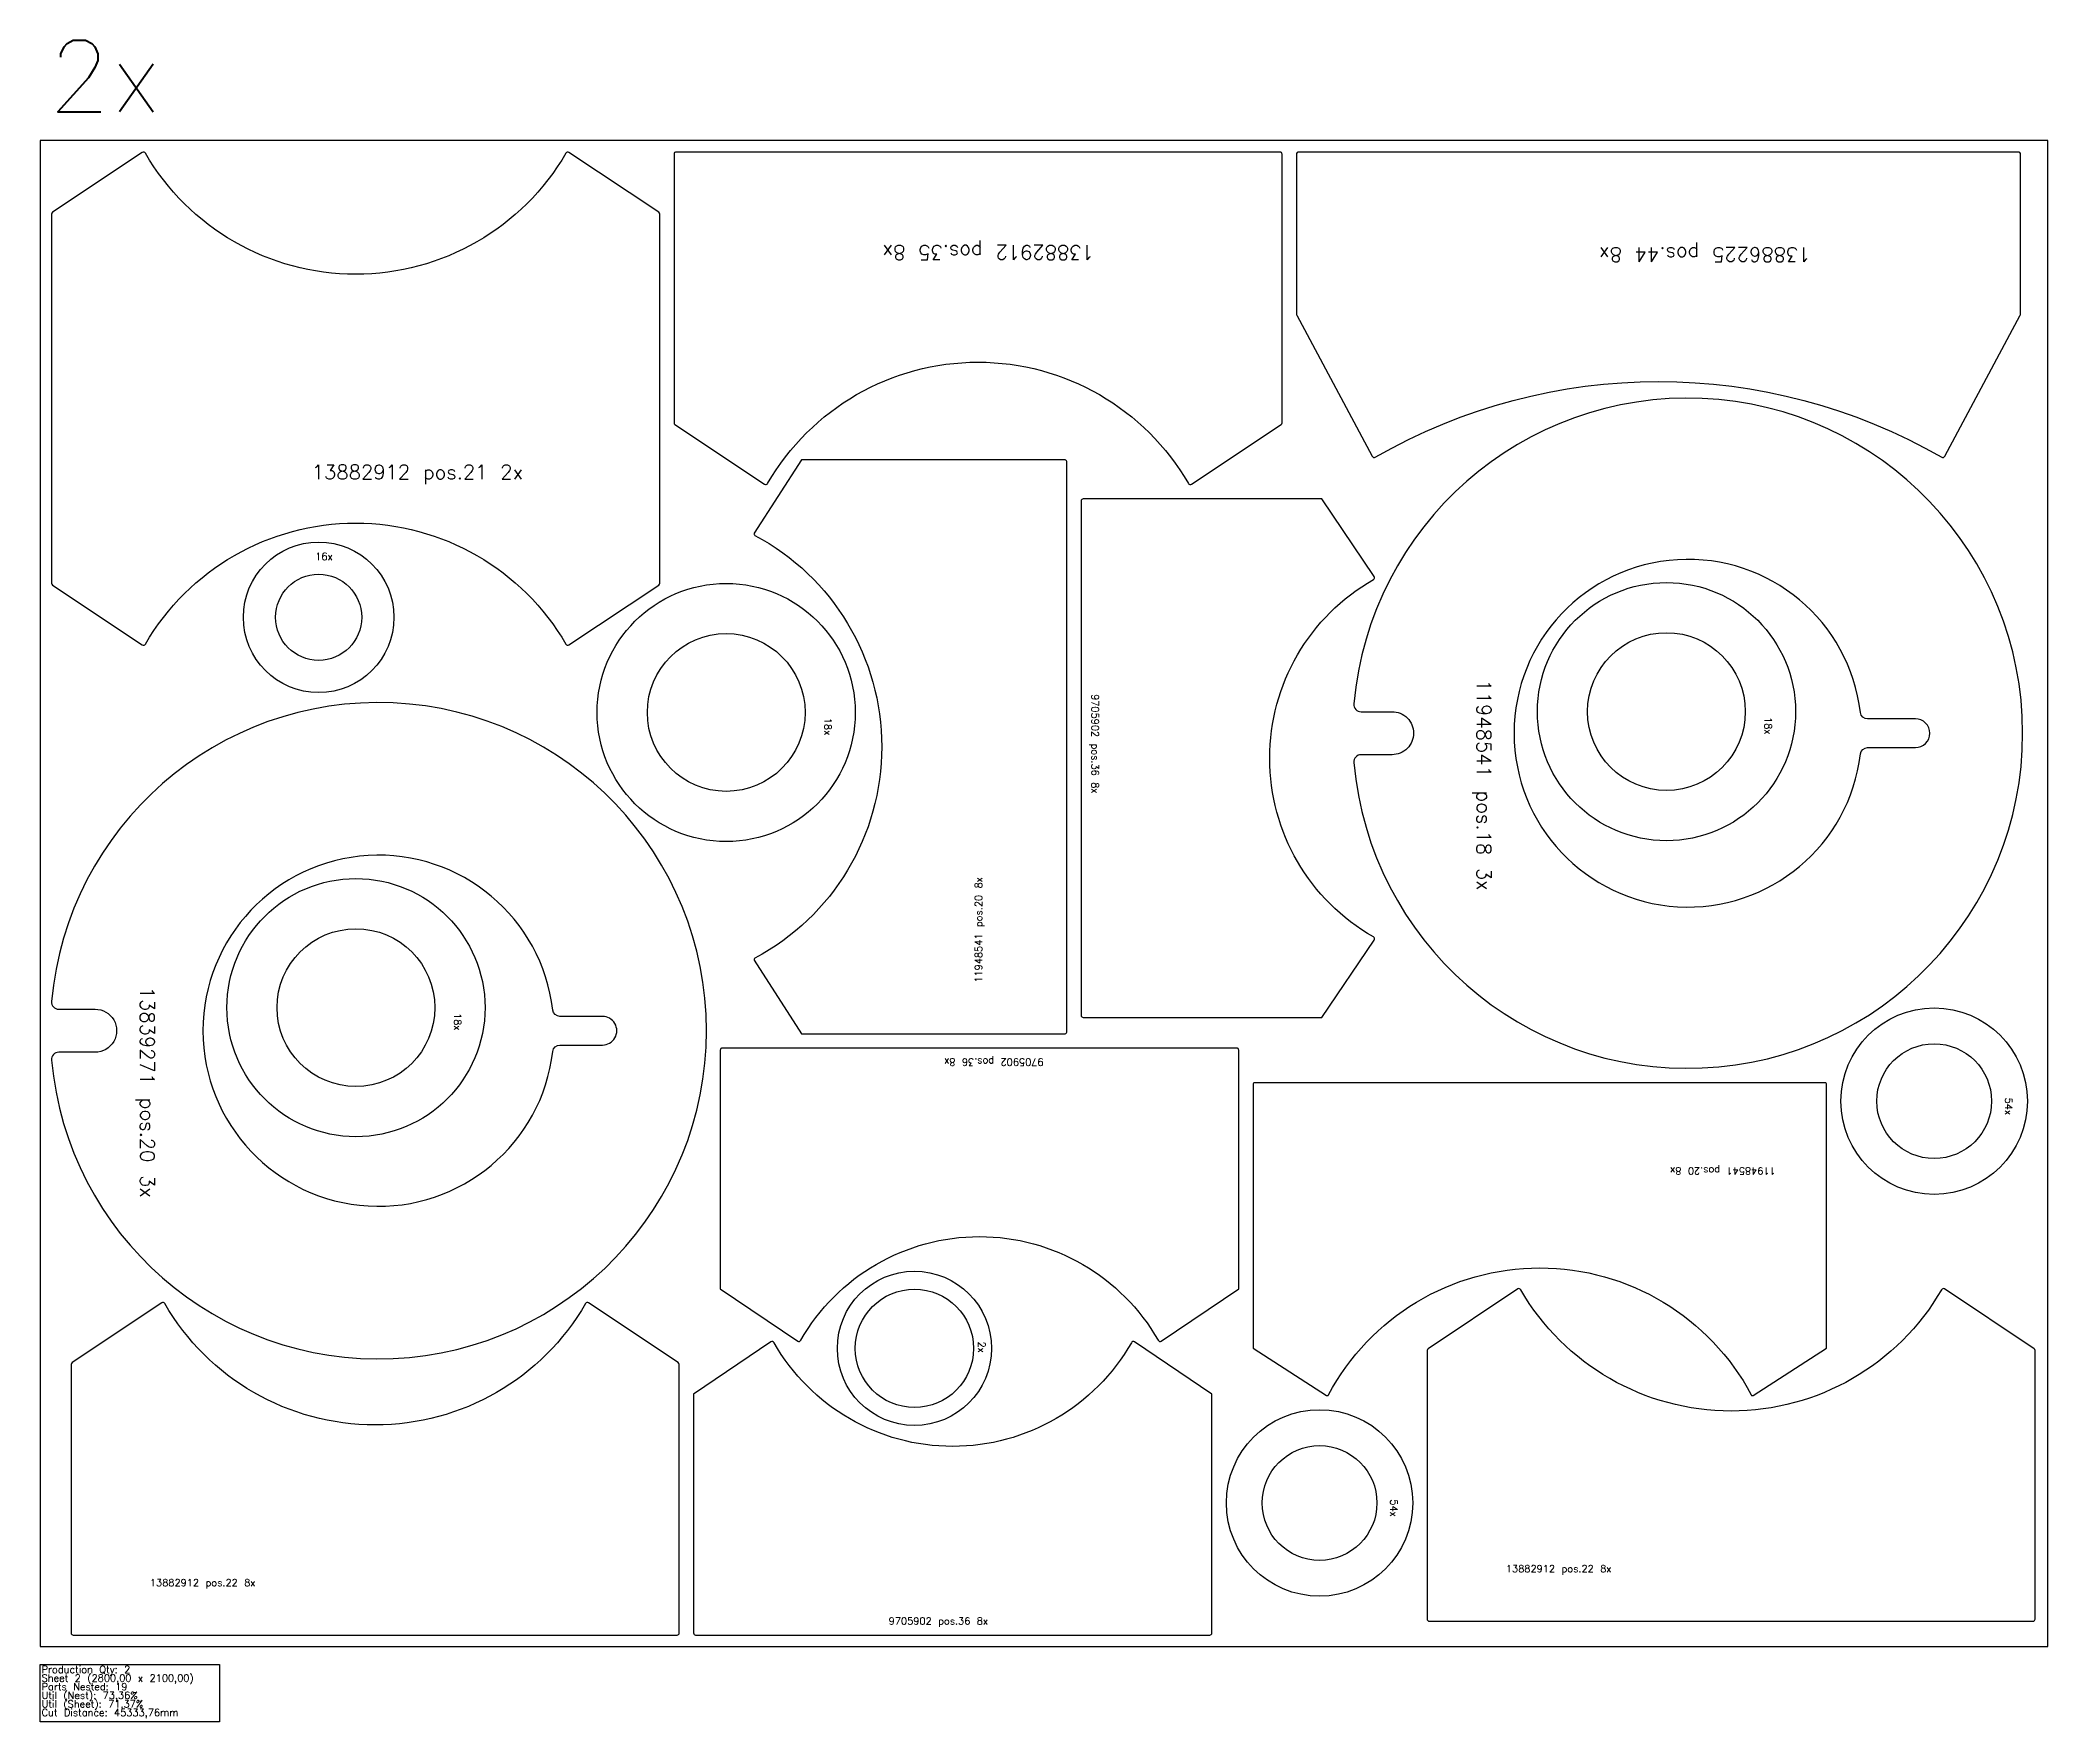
# Model space of a CAD drawing. Header units: millimetres. Extents: x 0 to 17500, y -105 to 2240.
# Drawn here: x 2940 to 5740, y -105 to 2240 of the extents above; entities that cross this region are included whole.
import ezdxf

# ---------------------------------------------------------------- set-up
doc = ezdxf.new("R2010")
doc.units = ezdxf.units.MM
for name, color, linetype in [('--NestedParts--', 7, 'Continuous'), ('sheet', 24, 'Continuous'), ('Stats', 7, 'Continuous'), ('Texto', 7, 'Continuous')]:
    doc.layers.add(name, color=color, linetype=linetype)
doc.styles.get("Standard").update_dxf_attribs({"font": 'txt.shx'})

msp = doc.modelspace()

# ---------------------------------------------------------------- linework, layer by layer
at = {"layer": '--NestedParts--', "color": 7}
for points in [[(3082.5, 2083.4), (2957.3, 2000, 0.250765), (2956, 1997.5), (2956, 1482.7, 0.250765), (2957.3, 1480.2), (3082.5, 1396.7, 0.432559), (3086.8, 1397.7, -0.5759), (3673.2, 1397.7, 0.432559), (3677.5, 1396.7), (3802.7, 1480.2, 0.250765), (3804, 1482.7), (3804, 1997.5, 0.250765), (3802.7, 2000), (3677.5, 2083.4, 0.432559), (3673.2, 2082.4, -0.5759), (3086.8, 2082.4, 0.432559)], [(4545.7, 1620.8), (4670.7, 1704.1, 0.250765), (4672, 1706.6), (4672, 2081, 0.414214), (4669, 2084), (3827, 2084, 0.414214), (3824, 2081), (3824, 1706.6, 0.250765), (3825.3, 1704.1), (3950.3, 1620.8, 0.432921), (3954.6, 1621.8, -0.576712), (4541.4, 1621.8, 0.432921)], [(5702, 1857.8), (5702, 2081, 0.414214), (5699, 2084), (4695, 2084, 0.414214), (4692, 2081), (4692, 1857.8, 0.123622), (4692.4, 1856.3), (4797.7, 1659.7, 0.422916), (4801.9, 1658.5, -0.266884), (5592.1, 1658.5, 0.422916), (5596.3, 1659.7), (5701.6, 1856.3, 0.123622)], [(4772.2, 1314.4, 0.440093), (4782.2, 1303.6), (4825.4, 1303.6, -0.414214), (4855.4, 1273.6), (4855.4, 1273.6, -0.414214), (4825.4, 1243.6), (4782.2, 1243.6, 0.440093), (4772.2, 1232.7, 22.8312)], [(4001.7, 854.6), (4369.7, 854.6, 0.414214), (4371.7, 856.6), (4371.7, 1652.6, 0.414214), (4369.7, 1654.6), (4001.7, 1654.6), (3935.9, 1552.3, 0.438615), (3936.7, 1549.5, -0.600588), (3936.7, 959.8, 0.438615), (3935.9, 956.9)], [(4391.7, 1597.2), (4391.7, 880.2, 0.414214), (4394.7, 877.2), (4727.7, 877.2), (4800.4, 985.2, 0.435831), (4799.4, 989.5, -0.580455), (4799.4, 1487.9, 0.435831), (4800.4, 1492.2), (4727.7, 1600.2), (4394.7, 1600.2, 0.414214)], [(5478.7, 1302.4, 16.773716), (5478.7, 1244.8, -0.379747), (5488.6, 1253.6), (5555.4, 1253.6, 0.414214), (5575.4, 1273.6), (5575.4, 1273.6, 0.414214), (5555.4, 1293.6), (5488.6, 1293.6, -0.379747)], [(2956, 817.8, 22.330218), (2956, 899.6, 0.440679), (2966, 888.7), (3016.7, 888.7, -1.000003), (3016.7, 828.7), (2966, 828.7, 0.440679)], [(3655, 829.9, -0.380082), (3664.9, 838.7), (3724.2, 838.7, 1.000004), (3724.2, 878.7), (3664.9, 878.7, -0.380082), (3655, 887.5, 16.940972)], [(4608.5, 834.6), (3891.5, 834.6, 0.414214), (3888.5, 831.6), (3888.5, 498.6), (3996.5, 426, 0.435831), (4000.8, 427, -0.580455), (4499.2, 427, 0.435831), (4503.5, 426), (4611.5, 498.6), (4611.5, 831.6, 0.414214)], [(5431.5, 416), (5431.5, 784, 0.414214), (5429.5, 786), (4633.5, 786, 0.414214), (4631.5, 784), (4631.5, 416), (4733.8, 350.2, 0.438615), (4736.7, 350.9, -0.600588), (5326.4, 350.9, 0.438615), (5329.2, 350.2)], [(2983.2, 19, 0.414214), (2986.2, 16), (3828.2, 16, 0.414214), (3831.2, 19), (3831.2, 393.4, 0.250765), (3829.9, 395.9), (3704.9, 479.2, 0.432921), (3700.6, 478.2, -0.576712), (3113.8, 478.2, 0.432921), (3109.5, 479.2), (2984.6, 395.9, 0.250765), (2983.2, 393.4)], [(4874.3, 38.3, 0.414214), (4877.3, 35.3), (5719.3, 35.3, 0.414214), (5722.3, 38.3), (5722.3, 412.7, 0.250765), (5720.9, 415.2), (5596, 498.6, 0.432921), (5591.7, 497.6, -0.576712), (5004.9, 497.6, 0.432921), (5000.6, 498.6), (4875.6, 415.2, 0.250765), (4874.3, 412.7)], [(3854.2, 16), (4571.2, 16, 0.414214), (4574.2, 19), (4574.2, 352), (4466.2, 424.7, 0.435831), (4461.9, 423.7, -0.580455), (3963.5, 423.7, 0.435831), (3959.2, 424.7), (3851.2, 352), (3851.2, 19, 0.414214)]]:
    msp.add_lwpolyline(points, format="xyb", close=True, dxfattribs=at)
for centre, radius in [((3328.4, 1435.2), 105), ((3328.4, 1435.2), 60), ((3896.8, 1302.5), 180), ((5208.1, 1303.7), 180), ((3896.8, 1302.5), 110), ((5208.1, 1303.7), 110), ((3380.4, 890.9), 180), ((3380.4, 890.9), 110), ((5581.5, 760.5), 130), ((5581.5, 760.5), 80), ((4159.3, 415.8), 107.5), ((4159.3, 415.8), 82.5), ((4724.3, 200.2), 130), ((4724.3, 200.2), 80)]:
    msp.add_circle(centre, radius, dxfattribs=at)
at = {"layer": 'sheet', "color": 7}
msp.add_lwpolyline([(2940, 0), (5740, 0), (5740, 2100), (2940, 2100)], close=True, dxfattribs=at)
at = {"layer": 'Stats', "color": 151}
msp.add_lwpolyline([(2940, -25), (3190, -25), (3190, -105), (2940, -105), (2940, -25)], close=True, dxfattribs=at)

# ---------------------------------------------------------------- texts
at = {"insert": (2951.9, 2240), "char_height": 100, "attachment_point": 1}
msp.add_mtext_dynamic_manual_height_columns('2x', width=785.523, gutter_width=1, heights=[0], dxfattribs=at)
at = {"layer": 'Stats', "color": 60}
for s, p in [('Production Qty: 2', (2942, -37)), ('Sheet 2 (2800,00 x 2100,00)', (2942, -49)), ('Parts Nested: 19', (2942, -61)), ('Util (Nest): 73,36%', (2942, -73)), ('Util (Sheet): 71,37%', (2942, -85)), ('Cut Distance: 45333,76mm', (2942, -97))]:
    msp.add_text(s, height=10, dxfattribs=at).set_placement(p)
at = {"layer": 'Texto', "color": 3, "attachment_point": 1}
for s, insert, char_height, width, rotation in [('13882912 pos.35 8x', (4409.6, 1933.9), 20, 464.106, 180), ('13886225 pos.44 8x', (5409, 1931.1), 20, 464.106, 180), ('9705902 pos.36 8x', (4416.4, 1328.1), 10, 275.333, 270), ('11948541 pos.18 3x', (4963.6, 1348.5), 20, 452.3, 270), ('18x ', (4043.7, 1295), 10, 20.786, 270), ('18x ', (5355, 1296.2), 10, 20.786, 270), ('11948541 pos.20 8x', (4243.7, 925.7), 10, 310.187, 90), ('\\A1;13839271 pos.20 3x', (3099.7, 920.1), 20, 335.575, 270), ('18x ', (3527.3, 883.4), 10, 20.786, 270), ('9705902 pos.36 8x', (4339.4, 809.9), 10, 275.333, 180), ('54x ', (5690.3, 765.5), 10, 20.786, 270), ('11948541 pos.20 8x', (5360.4, 658), 10, 310.187, 180), ('2x ', (4258.2, 425.4), 10, 20.786, 270), ('54x ', (4833, 205.2), 10, 20.786, 270)]:
    msp.add_mtext(s, dxfattribs=dict(at, insert=insert, char_height=char_height, width=width, rotation=rotation))
for s, insert, char_height, width in [('13882912 pos.21 2x', (3318.8, 1647.7), 20, 464.106), ('16x ', (3323.7, 1525), 10, 20.786), ('13882912 pos.22 8x', (4984.2, 113.5), 10, 464.106), ('13882912 pos.22 8x', (3093.1, 94.1), 10, 464.106), ('9705902 pos.36 8x', (4123.4, 40.7), 10, 275.333)]:
    msp.add_mtext(s, dxfattribs=dict(at, insert=insert, char_height=char_height, width=width))

doc.saveas('drawing.dxf')
